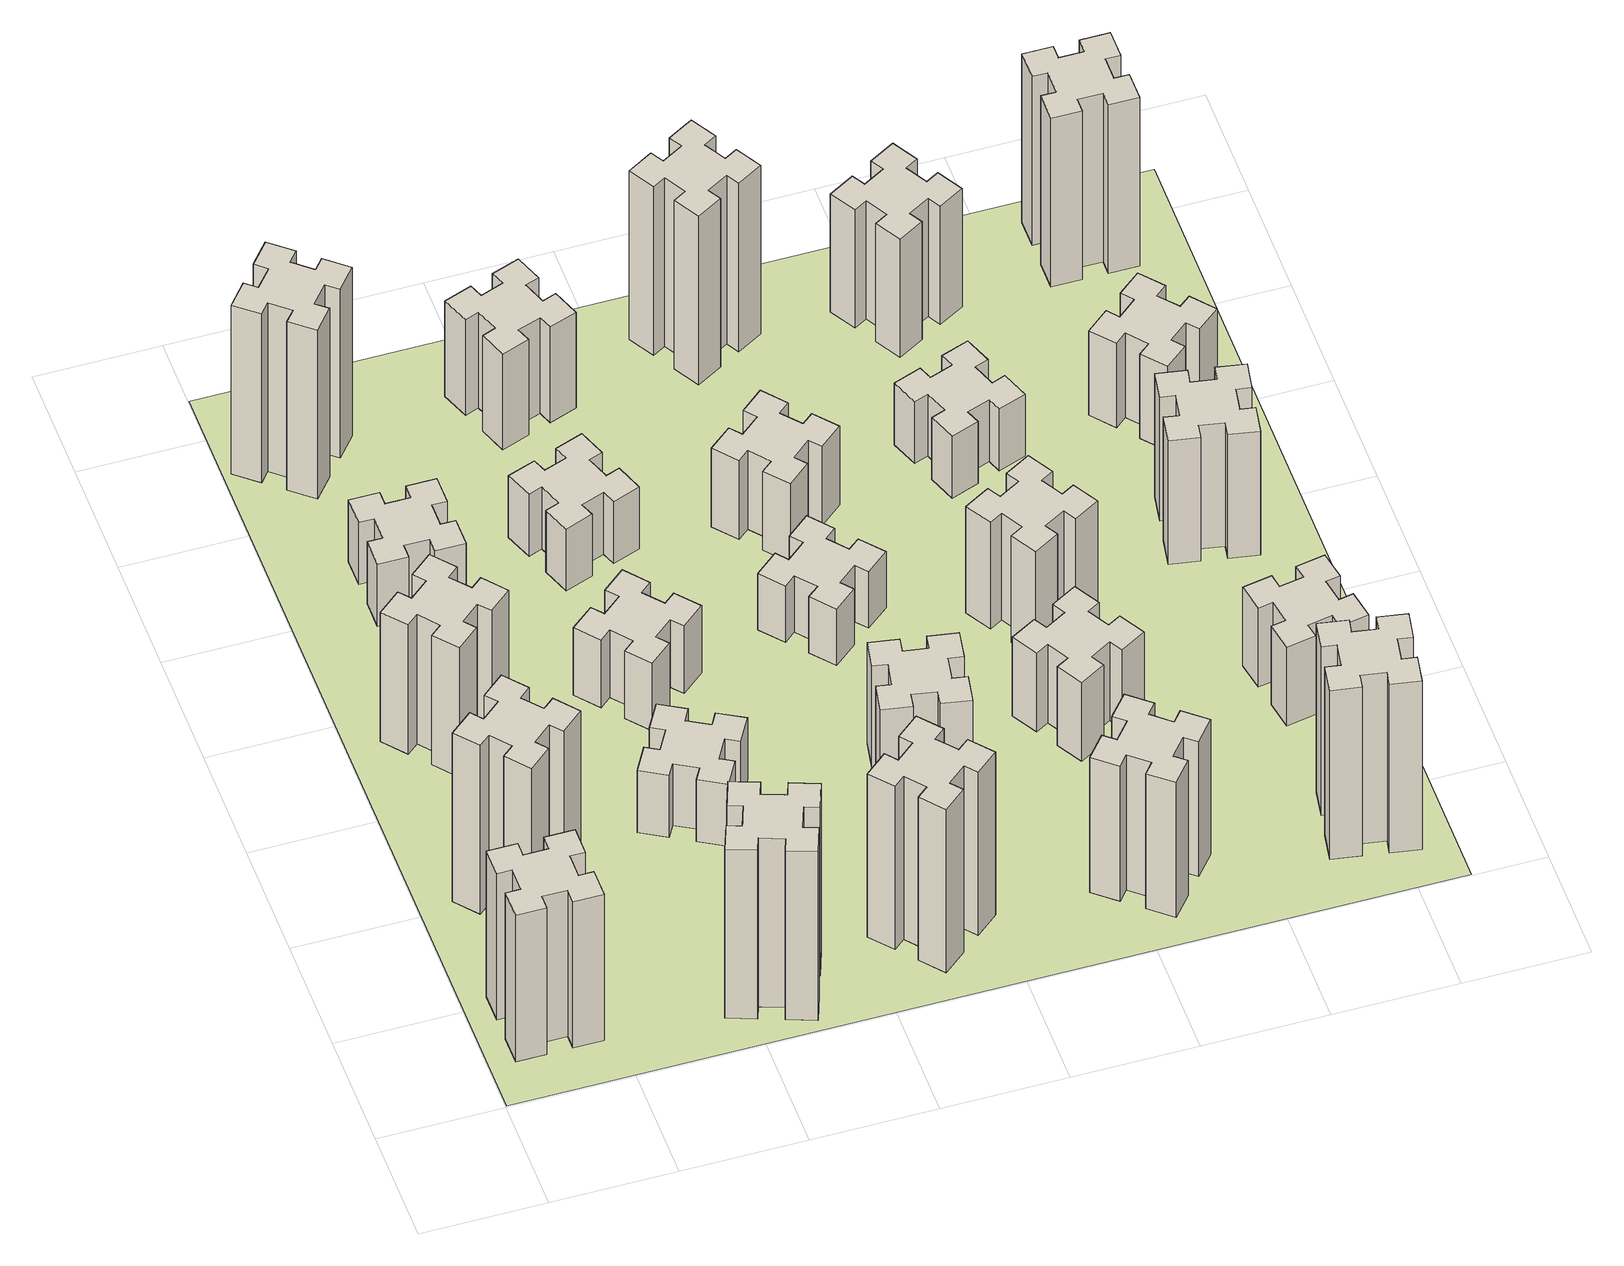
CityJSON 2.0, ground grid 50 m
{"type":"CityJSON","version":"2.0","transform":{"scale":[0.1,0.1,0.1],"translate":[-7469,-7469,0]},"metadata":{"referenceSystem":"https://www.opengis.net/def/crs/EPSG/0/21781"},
"CityObjects":{
"building1":{"type":"Building","attributes":{"class":"1000","function":"1000","usage":"1000","yearOfConstruction":2016,"roofType":"1000","measuredHeight":78,"storeysAboveGround":30,"storeysBelowGround":0},"geometry":[{"type":"Solid","lod":"1","boundaries":[[[[0,1,2,3,4,5,6,7,8,9,10,11,12,13,14,15,16,17,18,19]],[[17,16,20,21]],[[16,15,22,20]],[[15,14,23,22]],[[14,13,24,23]],[[13,12,25,24]],[[12,11,26,25]],[[11,10,27,26]],[[10,9,28,27]],[[9,8,29,28]],[[8,7,30,29]],[[7,6,31,30]],[[6,5,32,31]],[[5,4,33,32]],[[4,3,34,33]],[[3,2,35,34]],[[2,1,36,35]],[[1,0,37,36]],[[0,19,38,37]],[[19,18,39,38]],[[18,17,21,39]],[[24,25,26,27,28,29,30,31,32,33,34,35,36,37,38,39,21,20,22,23]]]]}]},
"building2":{"type":"Building","attributes":{"class":"1000","function":"1000","usage":"1000","yearOfConstruction":2016,"roofType":"1000","measuredHeight":90,"storeysAboveGround":30,"storeysBelowGround":0},"geometry":[{"type":"Solid","lod":"1","boundaries":[[[[40,41,42,43,44,45,46,47,48,49,50,51,52,53,54,55,56,57,58,59]],[[57,56,60,61]],[[56,55,62,60]],[[55,54,63,62]],[[54,53,64,63]],[[53,52,65,64]],[[52,51,66,65]],[[51,50,67,66]],[[50,49,68,67]],[[49,48,69,68]],[[48,47,70,69]],[[47,46,71,70]],[[46,45,72,71]],[[45,44,73,72]],[[44,43,74,73]],[[43,42,75,74]],[[42,41,76,75]],[[41,40,77,76]],[[40,59,78,77]],[[59,58,79,78]],[[58,57,61,79]],[[64,65,66,67,68,69,70,71,72,73,74,75,76,77,78,79,61,60,62,63]]]]}]},
"building3":{"type":"Building","attributes":{"class":"1000","function":"1000","usage":"1000","yearOfConstruction":2016,"roofType":"1000","measuredHeight":69,"storeysAboveGround":30,"storeysBelowGround":0},"geometry":[{"type":"Solid","lod":"1","boundaries":[[[[80,81,82,83,84,85,86,87,88,89,90,91,92,93,94,95,96,97,98,99]],[[97,96,100,101]],[[96,95,102,100]],[[95,94,103,102]],[[94,93,104,103]],[[93,92,105,104]],[[92,91,106,105]],[[91,90,107,106]],[[90,89,108,107]],[[89,88,109,108]],[[88,87,110,109]],[[87,86,111,110]],[[86,85,112,111]],[[85,84,113,112]],[[84,83,114,113]],[[83,82,115,114]],[[82,81,116,115]],[[81,80,117,116]],[[80,99,118,117]],[[99,98,119,118]],[[98,97,101,119]],[[104,105,106,107,108,109,110,111,112,113,114,115,116,117,118,119,101,100,102,103]]]]}]},
"building4":{"type":"Building","attributes":{"class":"1000","function":"1000","usage":"1000","yearOfConstruction":2016,"roofType":"1000","measuredHeight":90,"storeysAboveGround":30,"storeysBelowGround":0},"geometry":[{"type":"Solid","lod":"1","boundaries":[[[[120,121,122,123,124,125,126,127,128,129,130,131,132,133,134,135,136,137,138,139]],[[137,136,140,141]],[[136,135,142,140]],[[135,134,143,142]],[[134,133,144,143]],[[133,132,145,144]],[[132,131,146,145]],[[131,130,147,146]],[[130,129,148,147]],[[129,128,149,148]],[[128,127,150,149]],[[127,126,151,150]],[[126,125,152,151]],[[125,124,153,152]],[[124,123,154,153]],[[123,122,155,154]],[[122,121,156,155]],[[121,120,157,156]],[[120,139,158,157]],[[139,138,159,158]],[[138,137,141,159]],[[144,145,146,147,148,149,150,151,152,153,154,155,156,157,158,159,141,140,142,143]]]]}]},
"building5":{"type":"Building","attributes":{"class":"1000","function":"1000","usage":"1000","yearOfConstruction":2016,"roofType":"1000","measuredHeight":33,"storeysAboveGround":30,"storeysBelowGround":0},"geometry":[{"type":"Solid","lod":"1","boundaries":[[[[160,161,162,163,164,165,166,167,168,169,170,171,172,173,174,175,176,177,178,179]],[[177,176,180,181]],[[176,175,182,180]],[[175,174,183,182]],[[174,173,184,183]],[[173,172,185,184]],[[172,171,186,185]],[[171,170,187,186]],[[170,169,188,187]],[[169,168,189,188]],[[168,167,190,189]],[[167,166,191,190]],[[166,165,192,191]],[[165,164,193,192]],[[164,163,194,193]],[[163,162,195,194]],[[162,161,196,195]],[[161,160,197,196]],[[160,179,198,197]],[[179,178,199,198]],[[178,177,181,199]],[[184,185,186,187,188,189,190,191,192,193,194,195,196,197,198,199,181,180,182,183]]]]}]},
"building6":{"type":"Building","attributes":{"class":"1000","function":"1000","usage":"1000","yearOfConstruction":2016,"roofType":"1000","measuredHeight":90,"storeysAboveGround":30,"storeysBelowGround":0},"geometry":[{"type":"Solid","lod":"1","boundaries":[[[[200,201,202,203,204,205,206,207,208,209,210,211,212,213,214,215,216,217,218,219]],[[217,216,220,221]],[[216,215,222,220]],[[215,214,223,222]],[[214,213,224,223]],[[213,212,225,224]],[[212,211,226,225]],[[211,210,227,226]],[[210,209,228,227]],[[209,208,229,228]],[[208,207,230,229]],[[207,206,231,230]],[[206,205,232,231]],[[205,204,233,232]],[[204,203,234,233]],[[203,202,235,234]],[[202,201,236,235]],[[201,200,237,236]],[[200,219,238,237]],[[219,218,239,238]],[[218,217,221,239]],[[224,225,226,227,228,229,230,231,232,233,234,235,236,237,238,239,221,220,222,223]]]]}]},
"building7":{"type":"Building","attributes":{"class":"1000","function":"1000","usage":"1000","yearOfConstruction":2016,"roofType":"1000","measuredHeight":33,"storeysAboveGround":30,"storeysBelowGround":0},"geometry":[{"type":"Solid","lod":"1","boundaries":[[[[240,241,242,243,244,245,246,247,248,249,250,251,252,253,254,255,256,257,258,259]],[[257,256,260,261]],[[256,255,262,260]],[[255,254,263,262]],[[254,253,264,263]],[[253,252,265,264]],[[252,251,266,265]],[[251,250,267,266]],[[250,249,268,267]],[[249,248,269,268]],[[248,247,270,269]],[[247,246,271,270]],[[246,245,272,271]],[[245,244,273,272]],[[244,243,274,273]],[[243,242,275,274]],[[242,241,276,275]],[[241,240,277,276]],[[240,259,278,277]],[[259,258,279,278]],[[258,257,261,279]],[[264,265,266,267,268,269,270,271,272,273,274,275,276,277,278,279,261,260,262,263]]]]}]},
"building8":{"type":"Building","attributes":{"class":"1000","function":"1000","usage":"1000","yearOfConstruction":2016,"roofType":"1000","measuredHeight":36,"storeysAboveGround":30,"storeysBelowGround":0},"geometry":[{"type":"Solid","lod":"1","boundaries":[[[[280,281,282,283,284,285,286,287,288,289,290,291,292,293,294,295,296,297,298,299]],[[297,296,300,301]],[[296,295,302,300]],[[295,294,303,302]],[[294,293,304,303]],[[293,292,305,304]],[[292,291,306,305]],[[291,290,307,306]],[[290,289,308,307]],[[289,288,309,308]],[[288,287,310,309]],[[287,286,311,310]],[[286,285,312,311]],[[285,284,313,312]],[[284,283,314,313]],[[283,282,315,314]],[[282,281,316,315]],[[281,280,317,316]],[[280,299,318,317]],[[299,298,319,318]],[[298,297,301,319]],[[304,305,306,307,308,309,310,311,312,313,314,315,316,317,318,319,301,300,302,303]]]]}]},
"building9":{"type":"Building","attributes":{"class":"1000","function":"1000","usage":"1000","yearOfConstruction":2016,"roofType":"1000","measuredHeight":87,"storeysAboveGround":30,"storeysBelowGround":0},"geometry":[{"type":"Solid","lod":"1","boundaries":[[[[320,321,322,323,324,325,326,327,328,329,330,331,332,333,334,335,336,337,338,339]],[[337,336,340,341]],[[336,335,342,340]],[[335,334,343,342]],[[334,333,344,343]],[[333,332,345,344]],[[332,331,346,345]],[[331,330,347,346]],[[330,329,348,347]],[[329,328,349,348]],[[328,327,350,349]],[[327,326,351,350]],[[326,325,352,351]],[[325,324,353,352]],[[324,323,354,353]],[[323,322,355,354]],[[322,321,356,355]],[[321,320,357,356]],[[320,339,358,357]],[[339,338,359,358]],[[338,337,341,359]],[[344,345,346,347,348,349,350,351,352,353,354,355,356,357,358,359,341,340,342,343]]]]}]},
"building10":{"type":"Building","attributes":{"class":"1000","function":"1000","usage":"1000","yearOfConstruction":2016,"roofType":"1000","measuredHeight":33,"storeysAboveGround":30,"storeysBelowGround":0},"geometry":[{"type":"Solid","lod":"1","boundaries":[[[[360,361,362,363,364,365,366,367,368,369,370,371,372,373,374,375,376,377,378,379]],[[377,376,380,381]],[[376,375,382,380]],[[375,374,383,382]],[[374,373,384,383]],[[373,372,385,384]],[[372,371,386,385]],[[371,370,387,386]],[[370,369,388,387]],[[369,368,389,388]],[[368,367,390,389]],[[367,366,391,390]],[[366,365,392,391]],[[365,364,393,392]],[[364,363,394,393]],[[363,362,395,394]],[[362,361,396,395]],[[361,360,397,396]],[[360,379,398,397]],[[379,378,399,398]],[[378,377,381,399]],[[384,385,386,387,388,389,390,391,392,393,394,395,396,397,398,399,381,380,382,383]]]]}]},
"building11":{"type":"Building","attributes":{"class":"1000","function":"1000","usage":"1000","yearOfConstruction":2016,"roofType":"1000","measuredHeight":51,"storeysAboveGround":30,"storeysBelowGround":0},"geometry":[{"type":"Solid","lod":"1","boundaries":[[[[400,401,402,403,404,405,406,407,408,409,410,411,412,413,414,415,416,417,418,419]],[[417,416,420,421]],[[416,415,422,420]],[[415,414,423,422]],[[414,413,424,423]],[[413,412,425,424]],[[412,411,426,425]],[[411,410,427,426]],[[410,409,428,427]],[[409,408,429,428]],[[408,407,430,429]],[[407,406,431,430]],[[406,405,432,431]],[[405,404,433,432]],[[404,403,434,433]],[[403,402,435,434]],[[402,401,436,435]],[[401,400,437,436]],[[400,419,438,437]],[[419,418,439,438]],[[418,417,421,439]],[[424,425,426,427,428,429,430,431,432,433,434,435,436,437,438,439,421,420,422,423]]]]}]},
"building12":{"type":"Building","attributes":{"class":"1000","function":"1000","usage":"1000","yearOfConstruction":2016,"roofType":"1000","measuredHeight":54,"storeysAboveGround":30,"storeysBelowGround":0},"geometry":[{"type":"Solid","lod":"1","boundaries":[[[[440,441,442,443,444,445,446,447,448,449,450,451,452,453,454,455,456,457,458,459]],[[457,456,460,461]],[[456,455,462,460]],[[455,454,463,462]],[[454,453,464,463]],[[453,452,465,464]],[[452,451,466,465]],[[451,450,467,466]],[[450,449,468,467]],[[449,448,469,468]],[[448,447,470,469]],[[447,446,471,470]],[[446,445,472,471]],[[445,444,473,472]],[[444,443,474,473]],[[443,442,475,474]],[[442,441,476,475]],[[441,440,477,476]],[[440,459,478,477]],[[459,458,479,478]],[[458,457,461,479]],[[464,465,466,467,468,469,470,471,472,473,474,475,476,477,478,479,461,460,462,463]]]]}]},
"building13":{"type":"Building","attributes":{"class":"1000","function":"1000","usage":"1000","yearOfConstruction":2016,"roofType":"1000","measuredHeight":30,"storeysAboveGround":30,"storeysBelowGround":0},"geometry":[{"type":"Solid","lod":"1","boundaries":[[[[480,481,482,483,484,485,486,487,488,489,490,491,492,493,494,495,496,497,498,499]],[[497,496,500,501]],[[496,495,502,500]],[[495,494,503,502]],[[494,493,504,503]],[[493,492,505,504]],[[492,491,506,505]],[[491,490,507,506]],[[490,489,508,507]],[[489,488,509,508]],[[488,487,510,509]],[[487,486,511,510]],[[486,485,512,511]],[[485,484,513,512]],[[484,483,514,513]],[[483,482,515,514]],[[482,481,516,515]],[[481,480,517,516]],[[480,499,518,517]],[[499,498,519,518]],[[498,497,501,519]],[[504,505,506,507,508,509,510,511,512,513,514,515,516,517,518,519,501,500,502,503]]]]}]},
"building14":{"type":"Building","attributes":{"class":"1000","function":"1000","usage":"1000","yearOfConstruction":2016,"roofType":"1000","measuredHeight":42,"storeysAboveGround":30,"storeysBelowGround":0},"geometry":[{"type":"Solid","lod":"1","boundaries":[[[[520,521,522,523,524,525,526,527,528,529,530,531,532,533,534,535,536,537,538,539]],[[537,536,540,541]],[[536,535,542,540]],[[535,534,543,542]],[[534,533,544,543]],[[533,532,545,544]],[[532,531,546,545]],[[531,530,547,546]],[[530,529,548,547]],[[529,528,549,548]],[[528,527,550,549]],[[527,526,551,550]],[[526,525,552,551]],[[525,524,553,552]],[[524,523,554,553]],[[523,522,555,554]],[[522,521,556,555]],[[521,520,557,556]],[[520,539,558,557]],[[539,538,559,558]],[[538,537,541,559]],[[544,545,546,547,548,549,550,551,552,553,554,555,556,557,558,559,541,540,542,543]]]]}]},
"building15":{"type":"Building","attributes":{"class":"1000","function":"1000","usage":"1000","yearOfConstruction":2016,"roofType":"1000","measuredHeight":72,"storeysAboveGround":30,"storeysBelowGround":0},"geometry":[{"type":"Solid","lod":"1","boundaries":[[[[560,561,562,563,564,565,566,567,568,569,570,571,572,573,574,575,576,577,578,579]],[[577,576,580,581]],[[576,575,582,580]],[[575,574,583,582]],[[574,573,584,583]],[[573,572,585,584]],[[572,571,586,585]],[[571,570,587,586]],[[570,569,588,587]],[[569,568,589,588]],[[568,567,590,589]],[[567,566,591,590]],[[566,565,592,591]],[[565,564,593,592]],[[564,563,594,593]],[[563,562,595,594]],[[562,561,596,595]],[[561,560,597,596]],[[560,579,598,597]],[[579,578,599,598]],[[578,577,581,599]],[[584,585,586,587,588,589,590,591,592,593,594,595,596,597,598,599,581,580,582,583]]]]}]},
"building16":{"type":"Building","attributes":{"class":"1000","function":"1000","usage":"1000","yearOfConstruction":2016,"roofType":"1000","measuredHeight":90,"storeysAboveGround":30,"storeysBelowGround":0},"geometry":[{"type":"Solid","lod":"1","boundaries":[[[[600,601,602,603,604,605,606,607,608,609,610,611,612,613,614,615,616,617,618,619]],[[617,616,620,621]],[[616,615,622,620]],[[615,614,623,622]],[[614,613,624,623]],[[613,612,625,624]],[[612,611,626,625]],[[611,610,627,626]],[[610,609,628,627]],[[609,608,629,628]],[[608,607,630,629]],[[607,606,631,630]],[[606,605,632,631]],[[605,604,633,632]],[[604,603,634,633]],[[603,602,635,634]],[[602,601,636,635]],[[601,600,637,636]],[[600,619,638,637]],[[619,618,639,638]],[[618,617,621,639]],[[624,625,626,627,628,629,630,631,632,633,634,635,636,637,638,639,621,620,622,623]]]]}]},
"building17":{"type":"Building","attributes":{"class":"1000","function":"1000","usage":"1000","yearOfConstruction":2016,"roofType":"1000","measuredHeight":42,"storeysAboveGround":30,"storeysBelowGround":0},"geometry":[{"type":"Solid","lod":"1","boundaries":[[[[640,641,642,643,644,645,646,647,648,649,650,651,652,653,654,655,656,657,658,659]],[[657,656,660,661]],[[656,655,662,660]],[[655,654,663,662]],[[654,653,664,663]],[[653,652,665,664]],[[652,651,666,665]],[[651,650,667,666]],[[650,649,668,667]],[[649,648,669,668]],[[648,647,670,669]],[[647,646,671,670]],[[646,645,672,671]],[[645,644,673,672]],[[644,643,674,673]],[[643,642,675,674]],[[642,641,676,675]],[[641,640,677,676]],[[640,659,678,677]],[[659,658,679,678]],[[658,657,661,679]],[[664,665,666,667,668,669,670,671,672,673,674,675,676,677,678,679,661,660,662,663]]]]}]},
"building18":{"type":"Building","attributes":{"class":"1000","function":"1000","usage":"1000","yearOfConstruction":2016,"roofType":"1000","measuredHeight":57,"storeysAboveGround":30,"storeysBelowGround":0},"geometry":[{"type":"Solid","lod":"1","boundaries":[[[[680,681,682,683,684,685,686,687,688,689,690,691,692,693,694,695,696,697,698,699]],[[697,696,700,701]],[[696,695,702,700]],[[695,694,703,702]],[[694,693,704,703]],[[693,692,705,704]],[[692,691,706,705]],[[691,690,707,706]],[[690,689,708,707]],[[689,688,709,708]],[[688,687,710,709]],[[687,686,711,710]],[[686,685,712,711]],[[685,684,713,712]],[[684,683,714,713]],[[683,682,715,714]],[[682,681,716,715]],[[681,680,717,716]],[[680,699,718,717]],[[699,698,719,718]],[[698,697,701,719]],[[704,705,706,707,708,709,710,711,712,713,714,715,716,717,718,719,701,700,702,703]]]]}]},
"building19":{"type":"Building","attributes":{"class":"1000","function":"1000","usage":"1000","yearOfConstruction":2016,"roofType":"1000","measuredHeight":33,"storeysAboveGround":30,"storeysBelowGround":0},"geometry":[{"type":"Solid","lod":"1","boundaries":[[[[720,721,722,723,724,725,726,727,728,729,730,731,732,733,734,735,736,737,738,739]],[[737,736,740,741]],[[736,735,742,740]],[[735,734,743,742]],[[734,733,744,743]],[[733,732,745,744]],[[732,731,746,745]],[[731,730,747,746]],[[730,729,748,747]],[[729,728,749,748]],[[728,727,750,749]],[[727,726,751,750]],[[726,725,752,751]],[[725,724,753,752]],[[724,723,754,753]],[[723,722,755,754]],[[722,721,756,755]],[[721,720,757,756]],[[720,739,758,757]],[[739,738,759,758]],[[738,737,741,759]],[[744,745,746,747,748,749,750,751,752,753,754,755,756,757,758,759,741,740,742,743]]]]}]},
"building20":{"type":"Building","attributes":{"class":"1000","function":"1000","usage":"1000","yearOfConstruction":2016,"roofType":"1000","measuredHeight":90,"storeysAboveGround":30,"storeysBelowGround":0},"geometry":[{"type":"Solid","lod":"1","boundaries":[[[[760,761,762,763,764,765,766,767,768,769,770,771,772,773,774,775,776,777,778,779]],[[777,776,780,781]],[[776,775,782,780]],[[775,774,783,782]],[[774,773,784,783]],[[773,772,785,784]],[[772,771,786,785]],[[771,770,787,786]],[[770,769,788,787]],[[769,768,789,788]],[[768,767,790,789]],[[767,766,791,790]],[[766,765,792,791]],[[765,764,793,792]],[[764,763,794,793]],[[763,762,795,794]],[[762,761,796,795]],[[761,760,797,796]],[[760,779,798,797]],[[779,778,799,798]],[[778,777,781,799]],[[784,785,786,787,788,789,790,791,792,793,794,795,796,797,798,799,781,780,782,783]]]]}]},
"building21":{"type":"Building","attributes":{"class":"1000","function":"1000","usage":"1000","yearOfConstruction":2016,"roofType":"1000","measuredHeight":63,"storeysAboveGround":30,"storeysBelowGround":0},"geometry":[{"type":"Solid","lod":"1","boundaries":[[[[800,801,802,803,804,805,806,807,808,809,810,811,812,813,814,815,816,817,818,819]],[[817,816,820,821]],[[816,815,822,820]],[[815,814,823,822]],[[814,813,824,823]],[[813,812,825,824]],[[812,811,826,825]],[[811,810,827,826]],[[810,809,828,827]],[[809,808,829,828]],[[808,807,830,829]],[[807,806,831,830]],[[806,805,832,831]],[[805,804,833,832]],[[804,803,834,833]],[[803,802,835,834]],[[802,801,836,835]],[[801,800,837,836]],[[800,819,838,837]],[[819,818,839,838]],[[818,817,821,839]],[[824,825,826,827,828,829,830,831,832,833,834,835,836,837,838,839,821,820,822,823]]]]}]},
"building22":{"type":"Building","attributes":{"class":"1000","function":"1000","usage":"1000","yearOfConstruction":2016,"roofType":"1000","measuredHeight":42,"storeysAboveGround":30,"storeysBelowGround":0},"geometry":[{"type":"Solid","lod":"1","boundaries":[[[[840,841,842,843,844,845,846,847,848,849,850,851,852,853,854,855,856,857,858,859]],[[857,856,860,861]],[[856,855,862,860]],[[855,854,863,862]],[[854,853,864,863]],[[853,852,865,864]],[[852,851,866,865]],[[851,850,867,866]],[[850,849,868,867]],[[849,848,869,868]],[[848,847,870,869]],[[847,846,871,870]],[[846,845,872,871]],[[845,844,873,872]],[[844,843,874,873]],[[843,842,875,874]],[[842,841,876,875]],[[841,840,877,876]],[[840,859,878,877]],[[859,858,879,878]],[[858,857,861,879]],[[864,865,866,867,868,869,870,871,872,873,874,875,876,877,878,879,861,860,862,863]]]]}]},
"building23":{"type":"Building","attributes":{"class":"1000","function":"1000","usage":"1000","yearOfConstruction":2016,"roofType":"1000","measuredHeight":66,"storeysAboveGround":30,"storeysBelowGround":0},"geometry":[{"type":"Solid","lod":"1","boundaries":[[[[880,881,882,883,884,885,886,887,888,889,890,891,892,893,894,895,896,897,898,899]],[[897,896,900,901]],[[896,895,902,900]],[[895,894,903,902]],[[894,893,904,903]],[[893,892,905,904]],[[892,891,906,905]],[[891,890,907,906]],[[890,889,908,907]],[[889,888,909,908]],[[888,887,910,909]],[[887,886,911,910]],[[886,885,912,911]],[[885,884,913,912]],[[884,883,914,913]],[[883,882,915,914]],[[882,881,916,915]],[[881,880,917,916]],[[880,899,918,917]],[[899,898,919,918]],[[898,897,901,919]],[[904,905,906,907,908,909,910,911,912,913,914,915,916,917,918,919,901,900,902,903]]]]}]},
"building24":{"type":"Building","attributes":{"class":"1000","function":"1000","usage":"1000","yearOfConstruction":2016,"roofType":"1000","measuredHeight":45,"storeysAboveGround":30,"storeysBelowGround":0},"geometry":[{"type":"Solid","lod":"1","boundaries":[[[[920,921,922,923,924,925,926,927,928,929,930,931,932,933,934,935,936,937,938,939]],[[937,936,940,941]],[[936,935,942,940]],[[935,934,943,942]],[[934,933,944,943]],[[933,932,945,944]],[[932,931,946,945]],[[931,930,947,946]],[[930,929,948,947]],[[929,928,949,948]],[[928,927,950,949]],[[927,926,951,950]],[[926,925,952,951]],[[925,924,953,952]],[[924,923,954,953]],[[923,922,955,954]],[[922,921,956,955]],[[921,920,957,956]],[[920,939,958,957]],[[939,938,959,958]],[[938,937,941,959]],[[944,945,946,947,948,949,950,951,952,953,954,955,956,957,958,959,941,940,942,943]]]]}]},
"building25":{"type":"Building","attributes":{"class":"1000","function":"1000","usage":"1000","yearOfConstruction":2016,"roofType":"1000","measuredHeight":90,"storeysAboveGround":30,"storeysBelowGround":0},"geometry":[{"type":"Solid","lod":"1","boundaries":[[[[960,961,962,963,964,965,966,967,968,969,970,971,972,973,974,975,976,977,978,979]],[[977,976,980,981]],[[976,975,982,980]],[[975,974,983,982]],[[974,973,984,983]],[[973,972,985,984]],[[972,971,986,985]],[[971,970,987,986]],[[970,969,988,987]],[[969,968,989,988]],[[968,967,990,989]],[[967,966,991,990]],[[966,965,992,991]],[[965,964,993,992]],[[964,963,994,993]],[[963,962,995,994]],[[962,961,996,995]],[[961,960,997,996]],[[960,979,998,997]],[[979,978,999,998]],[[978,977,981,999]],[[984,985,986,987,988,989,990,991,992,993,994,995,996,997,998,999,981,980,982,983]]]]}]},
"landuse1":{"type":"LandUse","attributes":{"name":"plot1","function":"1010"},"geometry":[{"type":"MultiSurface","lod":"1","boundaries":[[[1000,1001,1002,1003]]]}]}
},
"vertices":[
[165,425,0],[165,325,0],[105,325,0],[105,205,0],[225,205,0],[225,265,0],[325,265,0],[325,205,0],[445,205,0],[445,325,0],[385,325,0],[385,425,0],[445,425,0],[445,545,0],[325,545,0],[325,485,0],[225,485,0],[225,545,0],[105,545,0],[105,425,0],[225,485,780],[225,545,780],[325,485,780],[325,545,780],[445,545,780],[445,425,780],[385,425,780],[385,325,780],[445,325,780],[445,205,780],[325,205,780],[325,265,780],[225,265,780],[225,205,780],[105,205,780],[105,325,780],[165,325,780],[165,425,780],[105,425,780],[105,545,780],
[492,1048,0],[427,1124,0],[473,1163,0],[396,1255,0],[304,1178,0],[343,1132,0],[266,1067,0],[228,1113,0],[136,1036,0],[213,944,0],[259,983,0],[323,906,0],[277,868,0],[354,776,0],[446,853,0],[408,899,0],[484,963,0],[523,917,0],[615,994,0],[538,1086,0],[484,963,900],[523,917,900],[408,899,900],[446,853,900],[354,776,900],[277,868,900],[323,906,900],[259,983,900],[213,944,900],[136,1036,900],[228,1113,900],[266,1067,900],[343,1132,900],[304,1178,900],[396,1255,900],[473,1163,900],[427,1124,900],[492,1048,900],[538,1086,900],[615,994,900],
[492,1888,0],[427,1964,0],[473,2003,0],[396,2095,0],[304,2018,0],[343,1972,0],[266,1907,0],[228,1953,0],[136,1876,0],[213,1784,0],[259,1823,0],[323,1746,0],[277,1708,0],[354,1616,0],[446,1693,0],[408,1739,0],[484,1803,0],[523,1757,0],[615,1834,0],[538,1926,0],[484,1803,690],[523,1757,690],[408,1739,690],[446,1693,690],[354,1616,690],[277,1708,690],[323,1746,690],[259,1823,690],[213,1784,690],[136,1876,690],[228,1953,690],[266,1907,690],[343,1972,690],[304,2018,690],[396,2095,690],[473,2003,690],[427,1964,690],[492,1888,690],[538,1926,690],[615,1834,690],
[1029,360,0],[995,266,0],[939,287,0],[897,174,0],[1010,133,0],[1031,189,0],[1125,155,0],[1104,99,0],[1217,57,0],[1258,170,0],[1202,191,0],[1236,285,0],[1292,264,0],[1333,377,0],[1220,418,0],[1200,362,0],[1106,396,0],[1127,452,0],[1014,493,0],[973,380,0],[1106,396,900],[1127,452,900],[1200,362,900],[1220,418,900],[1333,377,900],[1292,264,900],[1236,285,900],[1202,191,900],[1258,170,900],[1217,57,900],[1104,99,900],[1125,155,900],[1031,189,900],[1010,133,900],[897,174,900],[939,287,900],[995,266,900],[1029,360,900],[973,380,900],[1014,493,900],
[585,2545,0],[585,2645,0],[645,2645,0],[645,2765,0],[525,2765,0],[525,2705,0],[425,2705,0],[425,2765,0],[305,2765,0],[305,2645,0],[365,2645,0],[365,2545,0],[305,2545,0],[305,2425,0],[425,2425,0],[425,2485,0],[525,2485,0],[525,2425,0],[645,2425,0],[645,2545,0],[525,2485,330],[525,2425,330],[425,2485,330],[425,2425,330],[305,2425,330],[305,2545,330],[365,2545,330],[365,2645,330],[305,2645,330],[305,2765,330],[425,2765,330],[425,2705,330],[525,2705,330],[525,2765,330],[645,2765,330],[645,2645,330],[585,2645,330],[585,2545,330],[645,2545,330],[645,2425,330],
[384,3387,0],[308,3452,0],[346,3498,0],[254,3575,0],[177,3483,0],[223,3444,0],[159,3368,0],[113,3406,0],[36,3314,0],[128,3237,0],[166,3283,0],[243,3219,0],[204,3173,0],[296,3096,0],[373,3188,0],[327,3226,0],[392,3303,0],[438,3264,0],[515,3356,0],[423,3433,0],[392,3303,900],[438,3264,900],[327,3226,900],[373,3188,900],[296,3096,900],[204,3173,900],[243,3219,900],[166,3283,900],[128,3237,900],[36,3314,900],[113,3406,900],[159,3368,900],[223,3444,900],[177,3483,900],[254,3575,900],[346,3498,900],[308,3452,900],[384,3387,900],[423,3433,900],[515,3356,900],
[1186,1117,0],[1236,1204,0],[1288,1174,0],[1348,1278,0],[1244,1338,0],[1214,1286,0],[1127,1336,0],[1157,1388,0],[1053,1448,0],[993,1344,0],[1045,1314,0],[995,1227,0],[943,1257,0],[883,1153,0],[987,1093,0],[1017,1145,0],[1104,1095,0],[1074,1043,0],[1178,983,0],[1238,1087,0],[1104,1095,330],[1074,1043,330],[1017,1145,330],[987,1093,330],[883,1153,330],[943,1257,330],[995,1227,330],[1045,1314,330],[993,1344,330],[1053,1448,330],[1157,1388,330],[1127,1336,330],[1214,1286,330],[1244,1338,330],[1348,1278,330],[1288,1174,330],[1236,1204,330],[1186,1117,330],[1238,1087,330],[1178,983,330],
[1083,1972,0],[1006,1907,0],[968,1953,0],[876,1876,0],[953,1784,0],[999,1823,0],[1063,1746,0],[1017,1708,0],[1094,1616,0],[1186,1693,0],[1148,1739,0],[1224,1803,0],[1263,1757,0],[1355,1834,0],[1278,1926,0],[1232,1888,0],[1167,1964,0],[1213,2003,0],[1136,2095,0],[1044,2018,0],[1167,1964,360],[1213,2003,360],[1232,1888,360],[1278,1926,360],[1355,1834,360],[1263,1757,360],[1224,1803,360],[1148,1739,360],[1186,1693,360],[1094,1616,360],[1017,1708,360],[1063,1746,360],[999,1823,360],[953,1784,360],[876,1876,360],[968,1953,360],[1006,1907,360],[1083,1972,360],[1044,2018,360],[1136,2095,360],
[1639,343,0],[1703,266,0],[1657,228,0],[1734,136,0],[1826,213,0],[1788,259,0],[1864,323,0],[1903,277,0],[1995,354,0],[1918,446,0],[1872,408,0],[1807,484,0],[1853,523,0],[1776,615,0],[1684,538,0],[1723,492,0],[1646,427,0],[1608,473,0],[1516,396,0],[1593,304,0],[1646,427,870],[1608,473,870],[1723,492,870],[1684,538,870],[1776,615,870],[1853,523,870],[1807,484,870],[1872,408,870],[1918,446,870],[1995,354,870],[1903,277,870],[1864,323,870],[1788,259,870],[1826,213,870],[1734,136,870],[1657,228,870],[1703,266,870],[1639,343,870],[1593,304,870],[1516,396,870],
[1106,2475,0],[1200,2509,0],[1220,2453,0],[1333,2494,0],[1292,2607,0],[1236,2586,0],[1202,2680,0],[1258,2700,0],[1217,2813,0],[1104,2772,0],[1125,2716,0],[1031,2682,0],[1010,2738,0],[897,2697,0],[939,2584,0],[995,2605,0],[1029,2511,0],[973,2490,0],[1014,2377,0],[1127,2419,0],[1029,2511,330],[973,2490,330],[995,2605,330],[939,2584,330],[897,2697,330],[1010,2738,330],[1031,2682,330],[1125,2716,330],[1104,2772,330],[1217,2813,330],[1258,2700,330],[1202,2680,330],[1236,2586,330],[1292,2607,330],[1333,2494,330],[1220,2453,330],[1200,2509,330],[1106,2475,330],[1127,2419,330],[1014,2377,330],
[1125,3456,0],[1031,3422,0],[1010,3478,0],[897,3437,0],[939,3324,0],[995,3345,0],[1029,3251,0],[973,3230,0],[1014,3117,0],[1127,3159,0],[1106,3215,0],[1200,3249,0],[1220,3193,0],[1333,3234,0],[1292,3347,0],[1236,3326,0],[1202,3420,0],[1258,3440,0],[1217,3553,0],[1104,3512,0],[1202,3420,510],[1258,3440,510],[1236,3326,510],[1292,3347,510],[1333,3234,510],[1220,3193,510],[1200,3249,510],[1106,3215,510],[1127,3159,510],[1014,3117,510],[973,3230,510],[1029,3251,510],[995,3345,510],[939,3324,510],[897,3437,510],[1010,3478,510],[1031,3422,510],[1125,3456,510],[1104,3512,510],[1217,3553,510],
[2055,1047,0],[2072,1145,0],[2131,1135,0],[2152,1253,0],[2034,1274,0],[2024,1215,0],[1925,1232,0],[1936,1291,0],[1817,1312,0],[1797,1194,0],[1856,1184,0],[1838,1085,0],[1779,1096,0],[1758,977,0],[1877,957,0],[1887,1016,0],[1985,998,0],[1975,939,0],[2093,918,0],[2114,1037,0],[1985,998,540],[1975,939,540],[1887,1016,540],[1877,957,540],[1758,977,540],[1779,1096,540],[1838,1085,540],[1856,1184,540],[1797,1194,540],[1817,1312,540],[1936,1291,540],[1925,1232,540],[2024,1215,540],[2034,1274,540],[2152,1253,540],[2131,1135,540],[2072,1145,540],[2055,1047,540],[2114,1037,540],[2093,918,540],
[1972,1988,0],[1907,2064,0],[1953,2103,0],[1876,2195,0],[1784,2118,0],[1823,2072,0],[1746,2007,0],[1708,2053,0],[1616,1976,0],[1693,1884,0],[1739,1923,0],[1803,1846,0],[1757,1808,0],[1834,1716,0],[1926,1793,0],[1888,1839,0],[1964,1903,0],[2003,1857,0],[2095,1934,0],[2018,2026,0],[1964,1903,300],[2003,1857,300],[1888,1839,300],[1926,1793,300],[1834,1716,300],[1757,1808,300],[1803,1846,300],[1739,1923,300],[1693,1884,300],[1616,1976,300],[1708,2053,300],[1746,2007,300],[1823,2072,300],[1784,2118,300],[1876,2195,300],[1953,2103,300],[1907,2064,300],[1972,1988,300],[2018,2026,300],[2095,1934,300],
[1739,2463,0],[1803,2386,0],[1757,2348,0],[1834,2256,0],[1926,2333,0],[1888,2379,0],[1964,2443,0],[2003,2397,0],[2095,2474,0],[2018,2566,0],[1972,2528,0],[1907,2604,0],[1953,2643,0],[1876,2735,0],[1784,2658,0],[1823,2612,0],[1746,2547,0],[1708,2593,0],[1616,2516,0],[1693,2424,0],[1746,2547,420],[1708,2593,420],[1823,2612,420],[1784,2658,420],[1876,2735,420],[1953,2643,420],[1907,2604,420],[1972,2528,420],[2018,2566,420],[2095,2474,420],[2003,2397,420],[1964,2443,420],[1888,2379,420],[1926,2333,420],[1834,2256,420],[1757,2348,420],[1803,2386,420],[1739,2463,420],[1693,2424,420],[1616,2516,420],
[2486,323,0],[2563,259,0],[2524,213,0],[2616,136,0],[2693,228,0],[2647,266,0],[2712,343,0],[2758,304,0],[2835,396,0],[2743,473,0],[2704,427,0],[2628,492,0],[2666,538,0],[2574,615,0],[2497,523,0],[2543,484,0],[2479,408,0],[2433,446,0],[2356,354,0],[2448,277,0],[2479,408,720],[2433,446,720],[2543,484,720],[2497,523,720],[2574,615,720],[2666,538,720],[2628,492,720],[2704,427,720],[2743,473,720],[2835,396,720],[2758,304,720],[2712,343,720],[2647,266,720],[2693,228,720],[2616,136,720],[2524,213,720],[2563,259,720],[2486,323,720],[2448,277,720],[2356,354,720],
[1844,3556,0],[1757,3506,0],[1727,3558,0],[1623,3498,0],[1683,3394,0],[1735,3424,0],[1785,3337,0],[1733,3307,0],[1793,3203,0],[1897,3263,0],[1867,3315,0],[1954,3365,0],[1984,3313,0],[2088,3373,0],[2028,3477,0],[1976,3447,0],[1926,3534,0],[1978,3564,0],[1918,3668,0],[1814,3608,0],[1926,3534,900],[1978,3564,900],[1976,3447,900],[2028,3477,900],[2088,3373,900],[1984,3313,900],[1954,3365,900],[1867,3315,900],[1897,3263,900],[1793,3203,900],[1733,3307,900],[1785,3337,900],[1735,3424,900],[1683,3394,900],[1623,3498,900],[1727,3558,900],[1757,3506,900],[1844,3556,900],[1814,3608,900],[1918,3668,900],
[2475,1204,0],[2525,1117,0],[2473,1087,0],[2533,983,0],[2637,1043,0],[2607,1095,0],[2694,1145,0],[2724,1093,0],[2828,1153,0],[2768,1257,0],[2716,1227,0],[2666,1314,0],[2718,1344,0],[2658,1448,0],[2554,1388,0],[2584,1336,0],[2497,1286,0],[2467,1338,0],[2363,1278,0],[2423,1174,0],[2497,1286,420],[2467,1338,420],[2584,1336,420],[2554,1388,420],[2658,1448,420],[2718,1344,420],[2666,1314,420],[2716,1227,420],[2768,1257,420],[2828,1153,420],[2724,1093,420],[2694,1145,420],[2607,1095,420],[2637,1043,420],[2533,983,420],[2473,1087,420],[2525,1117,420],[2475,1204,420],[2423,1174,420],[2363,1278,420],
[2584,1876,0],[2497,1826,0],[2467,1878,0],[2363,1818,0],[2423,1714,0],[2475,1744,0],[2525,1657,0],[2473,1627,0],[2533,1523,0],[2637,1583,0],[2607,1635,0],[2694,1685,0],[2724,1633,0],[2828,1693,0],[2768,1797,0],[2716,1767,0],[2666,1854,0],[2718,1884,0],[2658,1988,0],[2554,1928,0],[2666,1854,570],[2718,1884,570],[2716,1767,570],[2768,1797,570],[2828,1693,570],[2724,1633,570],[2694,1685,570],[2607,1635,570],[2637,1583,570],[2533,1523,570],[2473,1627,570],[2525,1657,570],[2475,1744,570],[2423,1714,570],[2363,1818,570],[2467,1878,570],[2497,1826,570],[2584,1876,570],[2554,1928,570],[2658,1988,570],
[2586,2475,0],[2680,2509,0],[2700,2453,0],[2813,2494,0],[2772,2607,0],[2716,2586,0],[2682,2680,0],[2738,2700,0],[2697,2813,0],[2584,2772,0],[2605,2716,0],[2511,2682,0],[2490,2738,0],[2377,2697,0],[2419,2584,0],[2475,2605,0],[2509,2511,0],[2453,2490,0],[2494,2377,0],[2607,2419,0],[2509,2511,330],[2453,2490,330],[2475,2605,330],[2419,2584,330],[2377,2697,330],[2490,2738,330],[2511,2682,330],[2605,2716,330],[2584,2772,330],[2697,2813,330],[2738,2700,330],[2682,2680,330],[2716,2586,330],[2772,2607,330],[2813,2494,330],[2700,2453,330],[2680,2509,330],[2586,2475,330],[2607,2419,330],[2494,2377,330],
[3504,475,0],[3405,492,0],[3416,551,0],[3297,572,0],[3277,454,0],[3336,444,0],[3318,345,0],[3259,356,0],[3238,237,0],[3357,217,0],[3367,276,0],[3465,258,0],[3455,199,0],[3573,178,0],[3594,297,0],[3535,307,0],[3552,405,0],[3611,395,0],[3632,513,0],[3514,534,0],[3552,405,900],[3611,395,900],[3535,307,900],[3594,297,900],[3573,178,900],[3455,199,900],[3465,258,900],[3367,276,900],[3357,217,900],[3238,237,900],[3259,356,900],[3318,345,900],[3336,444,900],[3277,454,900],[3297,572,900],[3416,551,900],[3405,492,900],[3504,475,900],[3514,534,900],[3632,513,900],
[2716,3347,0],[2666,3434,0],[2718,3464,0],[2658,3568,0],[2554,3508,0],[2584,3456,0],[2497,3406,0],[2467,3458,0],[2363,3398,0],[2423,3294,0],[2475,3324,0],[2525,3237,0],[2473,3207,0],[2533,3103,0],[2637,3163,0],[2607,3215,0],[2694,3265,0],[2724,3213,0],[2828,3273,0],[2768,3377,0],[2694,3265,630],[2724,3213,630],[2607,3215,630],[2637,3163,630],[2533,3103,630],[2473,3207,630],[2525,3237,630],[2475,3324,630],[2423,3294,630],[2363,3398,630],[2467,3458,630],[2497,3406,630],[2584,3456,630],[2554,3508,630],[2658,3568,630],[2718,3464,630],[2666,3434,630],[2716,3347,630],[2768,3377,630],[2828,3273,630],
[3405,998,0],[3504,1016,0],[3514,957,0],[3632,977,0],[3611,1096,0],[3552,1085,0],[3535,1184,0],[3594,1194,0],[3573,1312,0],[3455,1291,0],[3465,1232,0],[3367,1215,0],[3357,1274,0],[3238,1253,0],[3259,1135,0],[3318,1145,0],[3336,1047,0],[3277,1037,0],[3297,918,0],[3416,939,0],[3336,1047,420],[3277,1037,420],[3318,1145,420],[3259,1135,420],[3238,1253,420],[3357,1274,420],[3367,1215,420],[3465,1232,420],[3455,1291,420],[3573,1312,420],[3594,1194,420],[3535,1184,420],[3552,1085,420],[3611,1096,420],[3632,977,420],[3514,957,420],[3504,1016,420],[3405,998,420],[3416,939,420],[3297,918,420],
[3267,1856,0],[3365,1838,0],[3355,1779,0],[3473,1758,0],[3494,1877,0],[3435,1887,0],[3452,1985,0],[3511,1975,0],[3532,2093,0],[3414,2114,0],[3404,2055,0],[3305,2072,0],[3316,2131,0],[3197,2152,0],[3177,2034,0],[3236,2024,0],[3218,1925,0],[3159,1936,0],[3138,1817,0],[3257,1797,0],[3218,1925,660],[3159,1936,660],[3236,2024,660],[3177,2034,660],[3197,2152,660],[3316,2131,660],[3305,2072,660],[3404,2055,660],[3414,2114,660],[3532,2093,660],[3511,1975,660],[3452,1985,660],[3435,1887,660],[3494,1877,660],[3473,1758,660],[3355,1779,660],[3365,1838,660],[3267,1856,660],[3257,1797,660],[3138,1817,660],
[3219,2563,0],[3283,2486,0],[3237,2448,0],[3314,2356,0],[3406,2433,0],[3368,2479,0],[3444,2543,0],[3483,2497,0],[3575,2574,0],[3498,2666,0],[3452,2628,0],[3387,2704,0],[3433,2743,0],[3356,2835,0],[3264,2758,0],[3303,2712,0],[3226,2647,0],[3188,2693,0],[3096,2616,0],[3173,2524,0],[3226,2647,450],[3188,2693,450],[3303,2712,450],[3264,2758,450],[3356,2835,450],[3433,2743,450],[3387,2704,450],[3452,2628,450],[3498,2666,450],[3575,2574,450],[3483,2497,450],[3444,2543,450],[3368,2479,450],[3406,2433,450],[3314,2356,450],[3237,2448,450],[3283,2486,450],[3219,2563,450],[3173,2524,450],[3096,2616,450],
[3285,3325,0],[3385,3325,0],[3385,3265,0],[3505,3265,0],[3505,3385,0],[3445,3385,0],[3445,3485,0],[3505,3485,0],[3505,3605,0],[3385,3605,0],[3385,3545,0],[3285,3545,0],[3285,3605,0],[3165,3605,0],[3165,3485,0],[3225,3485,0],[3225,3385,0],[3165,3385,0],[3165,3265,0],[3285,3265,0],[3225,3385,900],[3165,3385,900],[3225,3485,900],[3165,3485,900],[3165,3605,900],[3285,3605,900],[3285,3545,900],[3385,3545,900],[3385,3605,900],[3505,3605,900],[3505,3485,900],[3445,3485,900],[3445,3385,900],[3505,3385,900],[3505,3265,900],[3385,3265,900],[3385,3325,900],[3285,3325,900],[3285,3265,900],[3165,3265,900],
[5,3705,0],[3705,3705,0],[3705,5,0],[5,5,0]
]}
